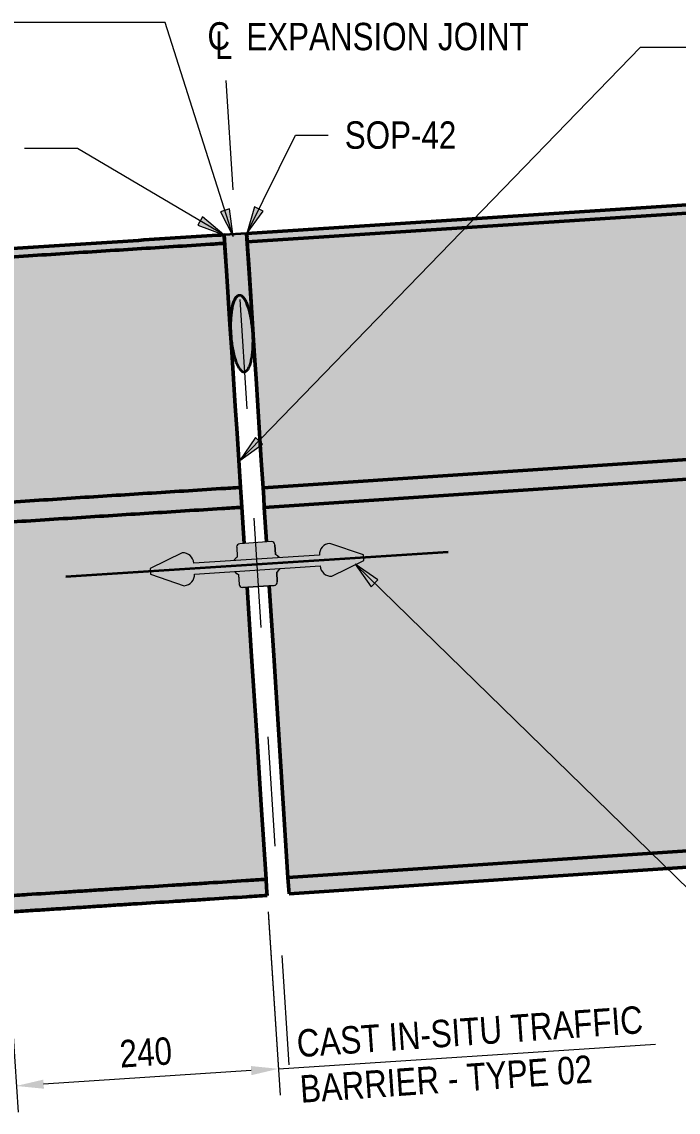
# Model space of a CAD drawing. Header units: metres. Extents: x -1143 to -1130, y 3 to 545.
# Drawn here: x -1131.802 to -1131.202, y 543.691 to 544.686 of the extents above; entities that cross this region are included whole.
import ezdxf

# ---------------------------------------------------------------- set-up
doc = ezdxf.new("R2010")
doc.units = ezdxf.units.M
doc.linetypes.add('JacobsCenter', pattern=[0.015, 0.009, -0.0015, 0.003, -0.0015])
doc.layers.get('Defpoints').update_dxf_attribs({"color": 41})
for name, color, linetype, lineweight in [('A-ANNO-DIMS', 7, 'Continuous', 9), ('A-ANNO-NOTE', 7, 'Continuous', 9), ('A-DETL', 7, 'Continuous', 13), ('A-DETL-GENF', 7, 'Continuous', 9), ('A-FLOR', 7, 'Continuous', 50), ('G-ANNO-TEXT', 7, 'Continuous', 9)]:
    doc.layers.add(name, color=color, linetype=linetype, lineweight=lineweight)
doc.styles.add('Arial Narrow', font='ARIALN.TTF', dxfattribs={"height": 0.025})
doc.dimstyles.new('Dimension_Standard_O__mm_', dxfattribs={"dimscale": 0.3048, "dimtxt": 0.025586, "dimasz": 0.082021, "dimexe": 0.07874, "dimexo": 0.049213, "dimgap": 0.049213, "dimtad": 1, "dimdec": 0, "dimlfac": 1000, "dimzin": 0, "dimdsep": 46, "dimtxsty": 'Arial Narrow', "dimsah": 1, "dimcen": 0.09, "dimaunit": 1, "dimadec": 4, "dimazin": 0, "dimtfac": 1, "dimtdec": 4, "dimtix": 1, "dimtmove": 0, "dimatfit": 3, "dimfxl": 1, "dimtvp": 1, "dimtfill": 1, "dimtolj": 1, "dimtzin": 0, "dimlwd": 18, "dimlwe": 18, "dimarcsym": 2})
doc.dimstyles.new('Dimension_Standard_T__mm_', dxfattribs={"dimscale": 0.3048, "dimtxt": 0.025586, "dimasz": 0.082021, "dimexe": 0.07874, "dimexo": 0.049213, "dimgap": 0.032808, "dimtad": 1, "dimdec": 0, "dimlfac": 1000, "dimzin": 0, "dimdsep": 46, "dimtxsty": 'Arial Narrow', "dimsah": 1, "dimcen": 0.09, "dimaunit": 1, "dimadec": 4, "dimazin": 0, "dimtfac": 1, "dimtdec": 4, "dimtix": 1, "dimtmove": 0, "dimatfit": 3, "dimfxl": 1, "dimtvp": 1, "dimtolj": 1, "dimtzin": 0, "dimlwd": 18, "dimlwe": 18, "dimarcsym": 2})

# ---------------------------------------------------------------- blocks, each defined once
blk = doc.blocks.new('CS_Annot_Centreline Symbol2 - CS_Annot_Centreline Symbol-5074296-DRG - 2873173 - DETAIL D')
at = {"layer": 'A-ANNO-NOTE', "char_height": 0.025, "attachment_point": 1, "style": 'Arial Narrow'}
for s, insert, width in [('C  ', (-1105.08425, 544.68596), 0.0440928), ('L', (-1105.07742, 544.67751), 0.0192405)]:
    blk.add_mtext(s, dxfattribs=dict(at, insert=insert, width=width))
blk = doc.blocks.new('DIMBLOCK8-DRG - 2873173 - DETAIL D')
at = {"layer": 'A-ANNO-DIMS', "color": 0, "lineweight": 18, "transparency": 16777216}
for p, q in [((-1131.57638, 543.86898), (-1131.5658, 543.70701)), ((-1131.81575, 543.85334), (-1131.80517, 543.69137)), ((-1131.59231, 543.72933), (-1131.78178, 543.71695))]:
    blk.add_line(p, q, dxfattribs=at)
at = {"layer": 'A-ANNO-DIMS', "color": 0, "transparency": 16777216}
for points in [[(-1131.59258, 543.73349), (-1131.59204, 543.72517), (-1131.56736, 543.73096)], [(-1131.78206, 543.72111), (-1131.78151, 543.71279), (-1131.80673, 543.71532)]]:
    blk.add_solid(points, dxfattribs=at)
at = {"layer": 'Defpoints', "color": 0, "transparency": 16777216}
for p in [(-1131.57736, 543.88395), (-1131.81672, 543.86831), (-1131.80673, 543.71532)]:
    blk.add_point(p, dxfattribs=at)
at = {"layer": 'A-ANNO-DIMS', "color": 0, "lineweight": 18, "transparency": 16777216, "insert": (-1131.68899, 543.75292), "char_height": 0.025, "attachment_point": 5, "rotation": 3.73706, "style": 'Arial Narrow', "bg_fill": 3, "box_fill_scale": 1.1, "bg_fill_color": 256, "bg_fill_true_color": 13158600, "bg_fill_transparency": 0}
blk.add_mtext('\\A1;\u200e', dxfattribs=at)
blk = doc.blocks.new('DIMBLOCK10-DRG - 2873173 - DETAIL D')
at = {"layer": 'A-ANNO-DIMS', "color": 0, "lineweight": 18, "transparency": 16777216}
for p, q in [((-1131.57672, 543.87417), (-1131.5658, 543.70701)), ((-1131.81575, 543.85334), (-1131.80517, 543.69137)), ((-1131.59231, 543.72933), (-1131.78178, 543.71695))]:
    blk.add_line(p, q, dxfattribs=at)
at = {"layer": 'A-ANNO-DIMS', "color": 0, "transparency": 16777216}
for points in [[(-1131.59258, 543.73349), (-1131.59204, 543.72517), (-1131.56736, 543.73096)], [(-1131.78206, 543.72111), (-1131.78151, 543.71279), (-1131.80673, 543.71532)]]:
    blk.add_solid(points, dxfattribs=at)
at = {"layer": 'Defpoints', "color": 0, "transparency": 16777216}
for p in [(-1131.5777, 543.88914), (-1131.81672, 543.86831), (-1131.80673, 543.71532)]:
    blk.add_point(p, dxfattribs=at)
at = {"layer": 'A-ANNO-DIMS', "color": 0, "lineweight": 18, "transparency": 16777216, "insert": (-1131.68853, 543.74586), "char_height": 0.025, "width": 0.0570197, "attachment_point": 5, "rotation": 3.73706, "style": 'Arial Narrow'}
blk.add_mtext('\\A1;240', dxfattribs=at)

msp = doc.modelspace()

# ---------------------------------------------------------------- hatches: boundary and pattern name
at = {"layer": 'A-DETL-GENF', "true_color": 0x808080}
for points in [[(-1131.61089, 544.4021), (-1131.61107, 544.40961), (-1131.61092, 544.41503), (-1131.61042, 544.42074), (-1131.60959, 544.42581), (-1131.60848, 544.43007), (-1131.60712, 544.43336), (-1131.60561, 544.43557), (-1131.60405, 544.43675), (-1131.60221, 544.43687), (-1131.60013, 544.43557), (-1131.5982, 544.43311), (-1131.59658, 544.43007), (-1131.59469, 544.42485), (-1131.5933, 544.41964), (-1131.59235, 544.41503), (-1131.59133, 544.40758), (-1131.59106, 544.40534), (-1131.5968, 544.49325), (-1131.61676, 544.49194), (-1131.61091, 544.40246)], [(-1131.59952, 544.36697), (-1131.59768, 544.36709), (-1131.59595, 544.36839), (-1131.59438, 544.37083), (-1131.59304, 544.37433), (-1131.59196, 544.37876), (-1131.59119, 544.38397), (-1131.59074, 544.38979), (-1131.59064, 544.39603), (-1131.59106, 544.40423), (-1131.59177, 544.41082), (-1131.59265, 544.41628), (-1131.59365, 544.42097), (-1131.59512, 544.42604), (-1131.5968, 544.43029), (-1131.59866, 544.43358), (-1131.60034, 544.43557), (-1131.60222, 544.43664), (-1131.60406, 544.43652), (-1131.6058, 544.43522), (-1131.60736, 544.43278), (-1131.60871, 544.42928), (-1131.60978, 544.42485), (-1131.61056, 544.41964), (-1131.611, 544.41381), (-1131.6111, 544.40758), (-1131.61084, 544.40104), (-1131.6101, 544.39364), (-1131.60935, 544.38858), (-1131.60816, 544.38286), (-1131.60661, 544.37753), (-1131.60507, 544.37354), (-1131.60328, 544.37025), (-1131.60141, 544.36803)]]:
    msp.add_hatch(color=8, dxfattribs=at).paths.add_polyline_path(points)
at = {"layer": 'A-DETL-GENF', "true_color": 0xff0000}
msp.add_hatch(color=1, dxfattribs=at).paths.add_polyline_path([(-1131.65341, 544.17182), (-1131.65085, 544.17233), (-1131.64851, 544.17348), (-1131.64654, 544.1752), (-1131.64509, 544.17736), (-1131.64425, 544.17983), (-1131.64407, 544.18244), (-1131.52931, 544.18979), (-1131.52866, 544.18693), (-1131.52765, 544.18488), (-1131.52593, 544.18292), (-1131.52376, 544.18146), (-1131.52129, 544.18062), (-1131.51869, 544.18045), (-1131.48955, 544.19484), (-1131.48987, 544.19983), (-1131.52061, 544.21039), (-1131.52317, 544.20988), (-1131.52551, 544.20873), (-1131.52748, 544.20701), (-1131.52893, 544.20484), (-1131.52977, 544.20237), (-1131.52995, 544.19977), (-1131.64471, 544.19242), (-1131.64522, 544.19498), (-1131.64654, 544.19752), (-1131.64809, 544.19929), (-1131.65025, 544.20074), (-1131.65273, 544.20158), (-1131.65533, 544.20176), (-1131.68447, 544.18737), (-1131.68415, 544.18238), (-1131.65367, 544.17191)])
at = {"layer": 'A-DETL-GENF', "true_color": 0x808080}
h = msp.add_hatch(color=8, dxfattribs=at)
h.paths.add_polyline_path([(-1131.6002, 544.17022), (-1131.57049, 544.17222), (-1131.56979, 544.17257), (-1131.56903, 544.17333), (-1131.56876, 544.17373), (-1131.56851, 544.17447), (-1131.56848, 544.17563), (-1131.56903, 544.18424), (-1131.56756, 544.18536), (-1131.56625, 544.18693), (-1131.56598, 544.18744), (-1131.60745, 544.18478), (-1131.60734, 544.18461), (-1131.60581, 544.1831), (-1131.60396, 544.182), (-1131.60324, 544.17225), (-1131.60289, 544.17155), (-1131.60237, 544.17096), (-1131.60172, 544.17052), (-1131.60098, 544.17027)])
h.paths.add_polyline_path([(-1131.6081, 544.19476), (-1131.56655, 544.19742), (-1131.5681, 544.19902), (-1131.57006, 544.20021), (-1131.57078, 544.20996), (-1131.57124, 544.21079), (-1131.57164, 544.21125), (-1131.57229, 544.21168), (-1131.57304, 544.21194), (-1131.57401, 544.21198), (-1131.60353, 544.20998), (-1131.60423, 544.20964), (-1131.60498, 544.20888), (-1131.60525, 544.20847), (-1131.60551, 544.20773), (-1131.60556, 544.20695), (-1131.60498, 544.19797), (-1131.6067, 544.19662), (-1131.60807, 544.19482)])
at = {"layer": 'A-FLOR', "true_color": 0xc0c0c0}
for points in [[(-1131.59585, 544.48564), (-1131.08536, 544.51898), (-1131.08584, 544.52623), (-1131.59633, 544.49325), (-1131.59591, 544.48659)], [(-1131.58147, 544.26116), (-1131.07039, 544.29534), (-1131.08536, 544.51898), (-1131.59585, 544.48564), (-1131.58181, 544.26637)], [(-1131.85307, 544.46909), (-1131.61657, 544.48423), (-1131.61707, 544.49194), (-1131.7679, 544.48227), (-1131.85357, 544.47673), (-1131.85308, 544.46931)], [(-1131.83852, 544.24636), (-1131.60202, 544.2615), (-1131.61657, 544.48423), (-1131.85307, 544.46909), (-1131.83891, 544.25227)], [(-1131.58031, 544.24302), (-1131.06918, 544.27722), (-1131.07039, 544.29534), (-1131.58147, 544.26116), (-1131.58058, 544.24716)], [(-1131.5587, 543.90544), (-1131.04659, 543.9397), (-1131.06504, 544.21546), (-1131.04542, 544.22178), (-1131.086, 544.22909), (-1131.06638, 544.23541), (-1131.06918, 544.27722), (-1131.58031, 544.24302), (-1131.57831, 544.2117), (-1131.57304, 544.21194), (-1131.57229, 544.21168), (-1131.57164, 544.21125), (-1131.57113, 544.21066), (-1131.57078, 544.20996), (-1131.57063, 544.20919), (-1131.57006, 544.20021), (-1131.5681, 544.19902), (-1131.56651, 544.19743), (-1131.52995, 544.19977), (-1131.52977, 544.20237), (-1131.52893, 544.20484), (-1131.52748, 544.20701), (-1131.52551, 544.20873), (-1131.52317, 544.20988), (-1131.52061, 544.21039), (-1131.48987, 544.19983), (-1131.48955, 544.19484), (-1131.51869, 544.18045), (-1131.52129, 544.18062), (-1131.52376, 544.18146), (-1131.52593, 544.18292), (-1131.52765, 544.18488), (-1131.5288, 544.18723), (-1131.52931, 544.18979), (-1131.56598, 544.18744), (-1131.56651, 544.18657), (-1131.56756, 544.18536), (-1131.56903, 544.18424), (-1131.56851, 544.17447), (-1131.56876, 544.17373), (-1131.5692, 544.17308), (-1131.56979, 544.17257), (-1131.57049, 544.17222), (-1131.57167, 544.17204), (-1131.57575, 544.17178), (-1131.56302, 543.97296)], [(-1131.83734, 544.22825), (-1131.60083, 544.24339), (-1131.60202, 544.2615), (-1131.83852, 544.24636), (-1131.83744, 544.22981)], [(-1131.81516, 543.88877), (-1131.57866, 543.90391), (-1131.59607, 544.17048), (-1131.60098, 544.17027), (-1131.60172, 544.17052), (-1131.60237, 544.17096), (-1131.60289, 544.17155), (-1131.60324, 544.17225), (-1131.60339, 544.17302), (-1131.60396, 544.182), (-1131.60581, 544.1831), (-1131.60745, 544.18478), (-1131.64407, 544.18244), (-1131.64425, 544.17983), (-1131.64509, 544.17736), (-1131.64654, 544.1752), (-1131.64851, 544.17348), (-1131.65085, 544.17233), (-1131.65341, 544.17182), (-1131.68415, 544.18238), (-1131.68447, 544.18737), (-1131.65533, 544.20176), (-1131.65273, 544.20158), (-1131.65025, 544.20074), (-1131.64809, 544.19929), (-1131.64637, 544.19732), (-1131.64522, 544.19498), (-1131.64471, 544.19242), (-1131.60807, 544.19482), (-1131.60804, 544.1949), (-1131.6067, 544.19662), (-1131.60498, 544.19797), (-1131.60551, 544.20773), (-1131.60525, 544.20847), (-1131.60482, 544.20912), (-1131.60396, 544.20977), (-1131.60353, 544.20998), (-1131.60276, 544.21014), (-1131.59868, 544.2104), (-1131.60083, 544.24339), (-1131.83734, 544.22821), (-1131.81521, 543.88946)], [(-1131.55775, 543.89067), (-1131.0456, 543.92492), (-1131.04659, 543.9397), (-1131.5587, 543.90544), (-1131.55799, 543.89436)], [(-1131.8142, 543.874), (-1131.5777, 543.88914), (-1131.57866, 543.90391), (-1131.81516, 543.88877), (-1131.81426, 543.87496)]]:
    msp.add_hatch(color=9, dxfattribs=at).paths.add_polyline_path(points)
at = {"layer": 'G-ANNO-TEXT'}
for points in [[(-1131.60862, 544.49052), (-1131.612, 544.51568), (-1131.62041, 544.513)], [(-1131.59632, 544.49323), (-1131.58126, 544.51366), (-1131.58916, 544.51758)], [(-1131.61735, 544.49182), (-1131.63664, 544.50832), (-1131.64112, 544.50073)], [(-1131.60267, 544.2861), (-1131.5821, 544.30097), (-1131.58842, 544.30711)], [(-1131.49752, 544.19146), (-1131.48269, 544.17086), (-1131.47654, 544.17717)]]:
    msp.add_hatch(color=256, dxfattribs=at).paths.add_polyline_path(points)

# ---------------------------------------------------------------- linework, layer by layer
at = {"layer": 'A-DETL', "linetype": 'JacobsCenter', "lineweight": 18}
msp.add_line((-1131.55778, 543.73451), (-1131.6159, 544.64229), dxfattribs=at)
at = {"layer": 'A-DETL', "lineweight": 35}
for p, q in [((-1131.5968, 544.49325), (-1131.61676, 544.49194)), ((-1131.59088, 544.40268), (-1131.5968, 544.49325)), ((-1131.61676, 544.49194), (-1131.61084, 544.40138)), ((-1131.41237, 544.20229), (-1131.76165, 544.17992))]:
    msp.add_line(p, q, dxfattribs=at)
at = {"layer": 'A-DETL', "lineweight": 9}
for p, q in [((-1131.60556, 544.20695), (-1131.60498, 544.19797)), ((-1131.57382, 544.21199), (-1131.60276, 544.21014)), ((-1131.57006, 544.20021), (-1131.57063, 544.20919)), ((-1131.48987, 544.19983), (-1131.52061, 544.21039)), ((-1131.65533, 544.20176), (-1131.68447, 544.18737)), ((-1131.52995, 544.19977), (-1131.64471, 544.19242)), ((-1131.51869, 544.18045), (-1131.48955, 544.19484)), ((-1131.48955, 544.19484), (-1131.48987, 544.19983)), ((-1131.68447, 544.18737), (-1131.68415, 544.18238)), ((-1131.64407, 544.18244), (-1131.52931, 544.18979)), ((-1131.68415, 544.18238), (-1131.65341, 544.17182)), ((-1131.60396, 544.182), (-1131.60339, 544.17302)), ((-1131.56846, 544.17526), (-1131.56903, 544.18424)), ((-1131.6002, 544.17022), (-1131.57126, 544.17207))]:
    msp.add_line(p, q, dxfattribs=at)
at = {"layer": 'A-DETL', "lineweight": 18}
for p, q in [((-1131.60556, 544.20695), (-1131.60501, 544.19835)), ((-1131.57382, 544.21199), (-1131.60276, 544.21014)), ((-1131.57063, 544.20919), (-1131.57008, 544.20062)), ((-1131.60393, 544.18155), (-1131.60339, 544.17302)), ((-1131.56903, 544.18424), (-1131.56846, 544.17526)), ((-1131.57126, 544.17207), (-1131.6002, 544.17022))]:
    msp.add_line(p, q, dxfattribs=at)
at = {"layer": 'A-DETL'}
msp.add_line((-1131.56736, 543.73096), (-1131.2231, 543.75344), dxfattribs=at)
at = {"layer": 'A-DETL', "lineweight": 9}
for centre, radius, start, end in [((-1131.60257, 544.20714), 0.003, 93.66351, 183.66351), ((-1131.57363, 544.209), 0.003, 3.66351, 93.66351), ((-1131.51997, 544.20041), 0.01, 93.66351, 183.66351), ((-1131.65469, 544.19178), 0.01, 3.66351, 93.66351), ((-1131.60029, 544.19025), 0.00903, 149.03073, 149.98257), ((-1131.60029, 544.19025), 0.00903, 121.31089, 149.03073), ((-1131.57373, 544.19195), 0.00903, 37.31583, 66.01613), ((-1131.60029, 544.19025), 0.00903, 217.36713, 218.68255), ((-1131.60029, 544.19025), 0.00903, 218.68255, 246.01613), ((-1131.57373, 544.19195), 0.00903, 301.31089, 324.89382), ((-1131.57373, 544.19195), 0.00903, 324.89382, 329.78563), ((-1131.51933, 544.19043), 0.01, 183.66351, 273.66351), ((-1131.65405, 544.1818), 0.01, 273.66351, 3.66351), ((-1131.57145, 544.17506), 0.003, 273.66351, 3.66351), ((-1131.60039, 544.17321), 0.003, 183.66351, 273.66351)]:
    msp.add_arc(centre, radius, start, end, dxfattribs=at)
at = {"layer": 'A-DETL', "lineweight": 18}
for centre, radius, start, end in [((-1131.60257, 544.20714), 0.003, 93.66351, 183.66351), ((-1131.57363, 544.209), 0.003, 3.66351, 93.66351), ((-1131.60029, 544.19025), 0.00903, 121.31089, 150.04658), ((-1131.57373, 544.19195), 0.00903, 37.28044, 66.01613), ((-1131.60029, 544.19025), 0.00903, 217.28044, 246.01613), ((-1131.57373, 544.19195), 0.00903, 301.31089, 330.04658), ((-1131.57145, 544.17506), 0.003, 273.66351, 3.66351), ((-1131.60039, 544.17321), 0.003, 183.66351, 273.66351)]:
    msp.add_arc(centre, radius, start, end, dxfattribs=at)
at = {"layer": 'A-DETL', "lineweight": 35}
for points in [[(-1131.59089, 544.40246), (-1131.59104, 544.40463), (-1131.59143, 544.40889), (-1131.59265, 544.41718), (-1131.5949, 544.42637), (-1131.59783, 544.4328), (-1131.60033, 544.43577), (-1131.60223, 544.43684), (-1131.60408, 544.43672), (-1131.60583, 544.43541), (-1131.6074, 544.43295), (-1131.60875, 544.42944), (-1131.60983, 544.42498), (-1131.61061, 544.41974), (-1131.61106, 544.41388), (-1131.61116, 544.4076), (-1131.61099, 544.40333), (-1131.61085, 544.40115)], [(-1131.61084, 544.40138), (-1131.61098, 544.40355), (-1131.61115, 544.40783), (-1131.61102, 544.4162), (-1131.60998, 544.42561), (-1131.60791, 544.43236), (-1131.60582, 544.43563), (-1131.60407, 544.43694), (-1131.60222, 544.43707), (-1131.60032, 544.43599), (-1131.59844, 544.43376), (-1131.59665, 544.43046), (-1131.59499, 544.42618), (-1131.59354, 544.42108), (-1131.59233, 544.41533), (-1131.59142, 544.40912), (-1131.59103, 544.40486), (-1131.59088, 544.40268)], [(-1131.61085, 544.40115), (-1131.61071, 544.39898), (-1131.61032, 544.39472), (-1131.6091, 544.38643), (-1131.60685, 544.37724), (-1131.60392, 544.37081), (-1131.60141, 544.36784), (-1131.59951, 544.36677), (-1131.59766, 544.36689), (-1131.59592, 544.3682), (-1131.59435, 544.37065), (-1131.59299, 544.37417), (-1131.59191, 544.37862), (-1131.59113, 544.38387), (-1131.59069, 544.38972), (-1131.59059, 544.39601), (-1131.59075, 544.40028), (-1131.59089, 544.40246)]]:
    msp.add_open_spline(points, degree=3, knots=[0, 0, 0, 0, 0.058824, 0.117647, 0.235294, 0.352941, 0.411765, 0.470588, 0.529412, 0.588235, 0.647059, 0.705882, 0.764706, 0.823529, 0.882353, 0.941176, 1, 1, 1, 1], dxfattribs=at)
at = {"layer": 'A-FLOR'}
for p, q in [((-1131.08584, 544.52623), (-1131.59634, 544.49327)), ((-1131.08536, 544.51898), (-1131.59585, 544.48564)), ((-1131.07039, 544.29534), (-1131.58147, 544.26116)), ((-1131.06918, 544.27722), (-1131.58031, 544.24302)), ((-1131.59868, 544.2104), (-1131.60083, 544.24339)), ((-1131.57831, 544.2117), (-1131.58031, 544.24302)), ((-1131.04659, 543.9397), (-1131.5587, 543.90544)), ((-1131.0456, 543.92492), (-1131.55775, 543.89067))]:
    msp.add_line(p, q, dxfattribs=at)
at = {"layer": 'A-FLOR', "flags": 128}
for points in [[(-1131.59585, 544.48564), (-1131.59591, 544.48659), (-1131.59597, 544.48754), (-1131.59603, 544.4885), (-1131.59609, 544.48945), (-1131.59615, 544.49041), (-1131.59621, 544.49136), (-1131.59627, 544.49231), (-1131.59634, 544.49327)], [(-1131.61707, 544.49194), (-1131.62012, 544.49174), (-1131.62318, 544.49155)], [(-1131.61657, 544.48423), (-1131.61663, 544.48519), (-1131.61669, 544.48616), (-1131.61675, 544.48712), (-1131.61682, 544.48809), (-1131.61688, 544.48905), (-1131.61694, 544.49001), (-1131.61701, 544.49098), (-1131.61707, 544.49194)], [(-1131.60202, 544.2615), (-1131.60363, 544.28625), (-1131.60525, 544.311), (-1131.60687, 544.33575), (-1131.60848, 544.36049), (-1131.6101, 544.38524), (-1131.61172, 544.40999), (-1131.61333, 544.43473), (-1131.61495, 544.45948), (-1131.61657, 544.48423)], [(-1131.58147, 544.26116), (-1131.58307, 544.28611), (-1131.58467, 544.31105), (-1131.58627, 544.336), (-1131.58786, 544.36094), (-1131.58946, 544.38588), (-1131.59106, 544.41082), (-1131.59265, 544.43576), (-1131.59425, 544.4607), (-1131.59585, 544.48564)], [(-1131.60202, 544.2615), (-1131.60143, 544.25245), (-1131.60083, 544.24339)], [(-1131.58031, 544.24302), (-1131.58089, 544.25209), (-1131.58147, 544.26116)], [(-1131.57866, 543.90391), (-1131.5831, 543.9718), (-1131.58753, 544.0397), (-1131.59196, 544.1076), (-1131.59607, 544.17048)], [(-1131.5587, 543.90544), (-1131.56302, 543.97296), (-1131.56734, 544.04047), (-1131.57167, 544.10799), (-1131.57575, 544.17178)], [(-1131.57866, 543.90391), (-1131.57818, 543.89653), (-1131.5777, 543.88914)], [(-1131.55775, 543.89067), (-1131.55823, 543.89805), (-1131.5587, 543.90544)]]:
    msp.add_lwpolyline(points, dxfattribs=at)
at = {"layer": 'A-FLOR'}
msp.add_open_spline([(-1131.62318, 544.49155), (-1131.64879, 544.48991), (-1131.70001, 544.48662), (-1131.77676, 544.48171), (-1131.82796, 544.47839), (-1131.85357, 544.47673)], degree=3, dxfattribs=at)
for points, knots in [([(-1131.61657, 544.48423), (-1131.62101, 544.48394), (-1131.63676, 544.48293), (-1131.66361, 544.48121), (-1131.69659, 544.47912), (-1131.72909, 544.47707), (-1131.76232, 544.47494), (-1131.79593, 544.47276), (-1131.82617, 544.47081), (-1131.84518, 544.46959), (-1131.85307, 544.46909)], [0.000650305, 0.000650305, 0.000650305, 0.000650305, 0.000997452, 0.001881268, 0.002765084, 0.003648901, 0.004532717, 0.005416533, 0.006300349, 0.006927198, 0.006927198, 0.006927198, 0.006927198]), ([(-1131.83852, 544.24636), (-1131.83224, 544.24677), (-1131.81482, 544.24788), (-1131.7861, 544.24973), (-1131.7525, 544.25191), (-1131.71953, 544.25402), (-1131.68711, 544.25607), (-1131.65393, 544.25817), (-1131.62547, 544.26), (-1131.60809, 544.26111), (-1131.60202, 544.2615)], [-0.006799095, -0.006799095, -0.006799095, -0.006799095, -0.006300349, -0.005416533, -0.004532717, -0.003648901, -0.002765084, -0.001881268, -0.000997452, -0.000525715, -0.000525715, -0.000525715, -0.000525715]), ([(-1131.60083, 544.24339), (-1131.60693, 544.243), (-1131.62434, 544.24188), (-1131.65283, 544.24005), (-1131.68603, 544.23794), (-1131.71844, 544.2359), (-1131.75139, 544.23379), (-1131.78499, 544.23161), (-1131.81369, 544.22976), (-1131.83108, 544.22865), (-1131.83734, 544.22825)], [0.000523717, 0.000523717, 0.000523717, 0.000523717, 0.000997452, 0.001881268, 0.002765084, 0.003648901, 0.004532717, 0.005416533, 0.006300349, 0.006796957, 0.006796957, 0.006796957, 0.006796957]), ([(-1131.81516, 543.88877), (-1131.80905, 543.88916), (-1131.79177, 543.89027), (-1131.76867, 543.89176), (-1131.74628, 543.8932), (-1131.7296, 543.89428), (-1131.71316, 543.89534), (-1131.69158, 543.89672), (-1131.67002, 543.89808), (-1131.64792, 543.89948), (-1131.62549, 543.9009), (-1131.60248, 543.90238), (-1131.5849, 543.90351), (-1131.57866, 543.90391)], [-0.006785654, -0.006785654, -0.006785654, -0.006785654, -0.006300349, -0.005416533, -0.004974625, -0.004532717, -0.004090809, -0.003648901, -0.002765084, -0.002323176, -0.001881268, -0.000997452, -0.000514488, -0.000514488, -0.000514488, -0.000514488]), ([(-1131.5777, 543.88914), (-1131.58392, 543.88874), (-1131.60149, 543.88761), (-1131.62449, 543.88614), (-1131.64693, 543.88471), (-1131.66903, 543.88331), (-1131.69058, 543.88195), (-1131.71215, 543.88058), (-1131.72859, 543.87952), (-1131.74527, 543.87844), (-1131.76207, 543.87735), (-1131.77892, 543.87627), (-1131.79636, 543.87515), (-1131.80807, 543.87439), (-1131.8142, 543.874)], [0.000515588, 0.000515588, 0.000515588, 0.000515588, 0.000997452, 0.001881268, 0.002323176, 0.002765084, 0.003648901, 0.004090809, 0.004532717, 0.004974625, 0.005416533, 0.005858441, 0.006300349, 0.006786604, 0.006786604, 0.006786604, 0.006786604])]:
    msp.add_open_spline(points, degree=3, knots=knots, dxfattribs=at)
at = {"layer": 'G-ANNO-TEXT'}
for p, q in [((-1131.76091, 544.68578), (-1131.85003, 544.68578)), ((-1131.67079, 544.68578), (-1131.76091, 544.68578)), ((-1131.60862, 544.49052), (-1131.67079, 544.68578)), ((-1131.23684, 544.66312), (-1131.16773, 544.66312)), ((-1131.59632, 544.49323), (-1131.55178, 544.58299)), ((-1131.55178, 544.58299), (-1131.52189, 544.58299)), ((-1131.7985, 544.57069), (-1131.79913, 544.57069)), ((-1131.75096, 544.57069), (-1131.7985, 544.57069)), ((-1131.61735, 544.49182), (-1131.75096, 544.57069)), ((-1131.612, 544.51568), (-1131.62041, 544.513)), ((-1131.62041, 544.513), (-1131.60862, 544.49052)), ((-1131.60862, 544.49052), (-1131.612, 544.51568)), ((-1131.58916, 544.51758), (-1131.59632, 544.49323)), ((-1131.59632, 544.49323), (-1131.58126, 544.51366)), ((-1131.58126, 544.51366), (-1131.58916, 544.51758)), ((-1131.63664, 544.50832), (-1131.64112, 544.50073)), ((-1131.61735, 544.49182), (-1131.63664, 544.50832)), ((-1131.64112, 544.50073), (-1131.61735, 544.49182)), ((-1131.58842, 544.30711), (-1131.60267, 544.2861)), ((-1131.5821, 544.30097), (-1131.58842, 544.30711)), ((-1131.60267, 544.2861), (-1131.5821, 544.30097)), ((-1131.49752, 544.19146), (-1131.48269, 544.17086)), ((-1131.47654, 544.17717), (-1131.49752, 544.19146)), ((-1131.49752, 544.19146), (-1131.15039, 543.85307)), ((-1131.48269, 544.17086), (-1131.47654, 544.17717))]:
    msp.add_line(p, q, dxfattribs=at)

# ---------------------------------------------------------------- block references
at = {"layer": 'A-ANNO-NOTE'}
msp.add_blockref('CS_Annot_Centreline Symbol2 - CS_Annot_Centreline Symbol-5074296-DRG - 2873173 - DETAIL D', (-26.54799, 0), dxfattribs=at)

# ---------------------------------------------------------------- texts
at = {"layer": 'A-ANNO-NOTE', "insert": (-1131.5968, 544.6854), "char_height": 0.025, "attachment_point": 1, "style": 'Arial Narrow', "bg_fill": 3, "box_fill_scale": 1, "bg_fill_color": 256, "bg_fill_true_color": 13158600, "bg_fill_transparency": 0}
msp.add_mtext('EXPANSION JOINT', dxfattribs=at)

# ---------------------------------------------------------------- next in the draw order: linework, layer by layer
at = {"layer": 'G-ANNO-TEXT'}
msp.add_line((-1131.60267, 544.2861), (-1131.23684, 544.66312), dxfattribs=at)

# ---------------------------------------------------------------- next in the draw order: texts
at = {"layer": 'G-ANNO-TEXT', "insert": (-1131.55149, 543.76642), "char_height": 0.025, "attachment_point": 1, "rotation": 4, "style": 'Arial Narrow', "bg_fill": 3, "box_fill_scale": 1, "bg_fill_color": 256, "bg_fill_transparency": 0}
msp.add_mtext('CAST IN-SITU TRAFFIC', dxfattribs=at)

# ---------------------------------------------------------------- next in the draw order: dimensions: what is measured, and where the dimension line sits
at = {"layer": 'A-ANNO-DIMS', "lineweight": 18}
dim = msp.add_linear_dim(base=(-1131.80673, 543.71532), p1=(-1131.57736, 543.88395), p2=(-1131.81672, 543.86831), angle=3.73706, text='\u200e', dimstyle='Dimension_Standard_O__mm_', override={"dimpost": '<>', "dimfxl": 0.239877}, dxfattribs=at)
dim.commit()
dim.dimension.update_dxf_attribs({"geometry": 'DIMBLOCK8-DRG - 2873173 - DETAIL D', "text_midpoint": (-1131.68899, 543.75292)})

# ---------------------------------------------------------------- next in the draw order: texts
at = {"layer": 'G-ANNO-TEXT', "insert": (-1131.50689, 544.59549), "char_height": 0.025, "attachment_point": 1, "style": 'Arial Narrow', "bg_fill": 3, "box_fill_scale": 1, "bg_fill_color": 256, "bg_fill_transparency": 0}
msp.add_mtext('SOP-42', dxfattribs=at)
at = {"layer": 'G-ANNO-TEXT', "insert": (-1131.54858, 543.72485), "char_height": 0.025, "attachment_point": 1, "rotation": 4, "style": 'Arial Narrow', "bg_fill": 3, "box_fill_scale": 1, "bg_fill_color": 256, "bg_fill_transparency": 0}
msp.add_mtext('BARRIER - TYPE 02', dxfattribs=at)

# ---------------------------------------------------------------- next in the draw order: dimensions: what is measured, and where the dimension line sits
at = {"layer": 'A-ANNO-DIMS', "lineweight": 18}
dim = msp.add_linear_dim(base=(-1131.80673, 543.71532), p1=(-1131.5777, 543.88914), p2=(-1131.81672, 543.86831), angle=3.73706, dimstyle='Dimension_Standard_T__mm_', override={"dimpost": '<>', "dimfxl": 0.239934}, dxfattribs=at)
dim.commit()
dim.dimension.update_dxf_attribs({"geometry": 'DIMBLOCK10-DRG - 2873173 - DETAIL D', "text_midpoint": (-1131.68853, 543.74586)})

doc.saveas('drawing.dxf')
